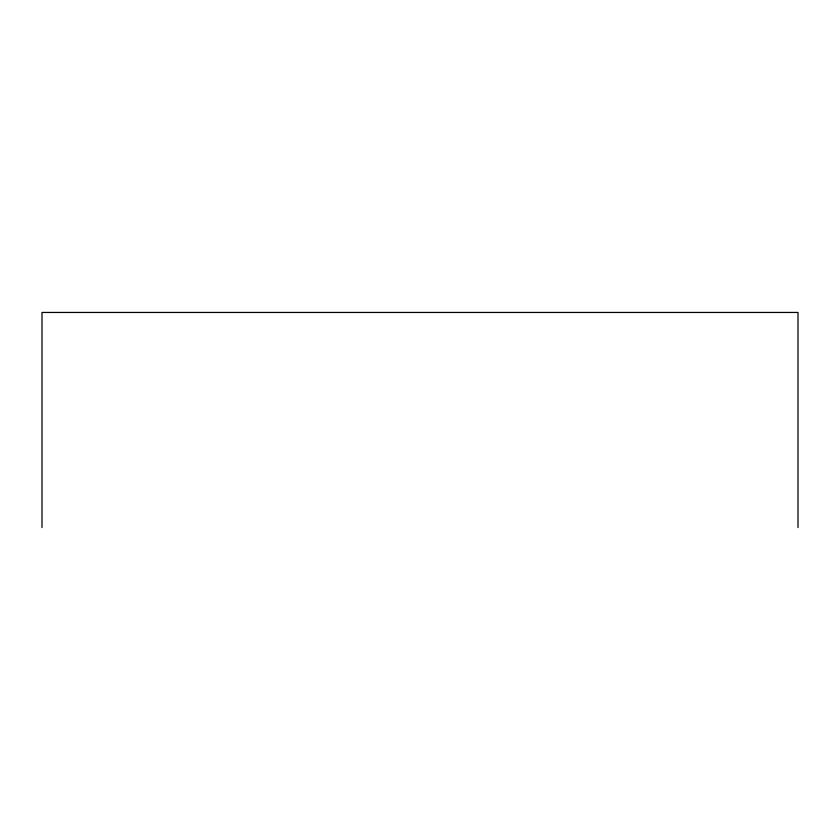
<?xml version="1.0" encoding="UTF-8"?>
<svg xmlns="http://www.w3.org/2000/svg" width="840" height="840" viewBox="0 0 840 840"><rect width="100%" height="100%" fill="white"/><g stroke="black" fill="none" stroke-linecap="round" stroke-linejoin="round"><path stroke-width="1.26" d="M798 527.552L798 312.449L42 312.449L42 527.552"/></g></svg>
